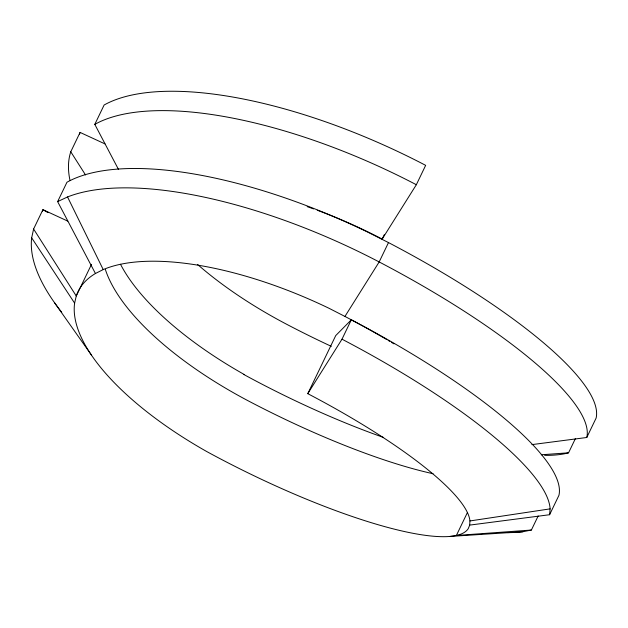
<?xml version="1.0" encoding="UTF-8"?>
<svg xmlns="http://www.w3.org/2000/svg" width="628" height="628" viewBox="0 0 628 628"><rect width="100%" height="100%" fill="white"/><g stroke="black" fill="none" stroke-linecap="round" stroke-linejoin="round"><path stroke-width="0.94" d="M469.713 525.102L469.925 520.95A227.25 48.882 26.3 0 0 307.775 393.67L335.737 335.572L351.319 319.817A294.822 70.022 26.2 0 1 558.928 495.351L549.61 514.717L469.713 525.102L468.237 528.658A227.25 48.882 26.3 0 1 456.375 535.48L450.025 536.43A227.25 48.882 26.3 0 1 206.95 451.665A227.25 91.625 25 0 1 74.614 303.136L31.667 237.839L33.598 229.016L42.924 209.65L67.793 221.135M549.61 514.717L550.112 508.868A294.822 70.022 26.2 0 0 342.001 339.183L351.319 319.817M74.614 303.136L76.263 296L91.5 264.349M69.975 180.267A294.822 112.632 25.2 0 1 70.768 151.78L80.086 132.414L104.962 143.898M33.598 229.016L76.263 296A227.25 91.625 25 0 1 95.432 273.502L57.635 201.612L66.953 182.246A294.822 112.632 25.2 0 1 367.859 232.187L388.489 242.581A294.822 70.022 26.2 0 1 596.098 418.122L586.78 437.488L531.908 444.616M118.48 169.419L94.804 124.375L104.122 105.009A294.822 112.632 25.2 0 1 425.658 165.352L416.34 184.718L382.169 239.087A227.25 91.625 25 0 0 317.258 210.239M382.169 239.087L384.281 234.699M388.489 242.581L379.171 261.947L344.945 316.441L329.096 308.324A227.25 91.625 25 0 0 103.22 269.577L95.432 273.502M467.365 512.629L456.375 535.48L531.39 530.04L538.165 515.957M544.641 455.371A294.822 70.022 26.2 0 0 568.56 452.812L575.334 438.721M307.775 393.67L342.001 339.183M57.635 201.612L67.534 196.949A294.822 112.632 25.2 0 1 379.171 261.947A294.822 70.022 26.2 0 1 586.78 437.488M450.025 536.43L522.92 531.728L531.39 530.04M469.925 520.95L550.112 508.868M541.281 454.782L568.56 452.812M47.964 212.641L42.924 209.65A294.822 112.632 25.2 0 0 42.398 211.353M54.801 303.081L91.594 355.252M70.768 151.78L85.518 174.937M67.534 196.949L103.22 269.577M522.92 531.728A294.822 70.022 26.2 0 1 507.471 532.599M433.061 473.716A227.242 48.945 26.3 0 1 250.431 401.999A227.242 91.555 25 0 1 105.355 269.451M61.732 312.281A294.822 112.632 25.2 0 1 31.667 237.839M344.945 316.441A227.25 48.882 26.3 0 1 386.487 339.426M388.112 340.376A227.25 48.882 26.3 0 1 389.729 341.334M391.393 342.315A227.25 48.882 26.3 0 1 393.937 343.838M244.111 374.429A227.25 91.625 25 0 1 120.498 264.247M307.21 206.643A227.25 91.625 25 0 1 313.608 208.904M94.804 124.375A294.822 112.632 25.2 0 1 416.34 184.718M383.253 437.347A227.25 49.094 26.3 0 1 243.868 374.531M331.317 346.35A227.242 48.945 26.3 0 1 287.6 324.77A227.242 91.555 25 0 1 197.514 264.427M79.568 134.125A294.822 112.632 25.2 0 1 80.086 132.414"/></g></svg>
